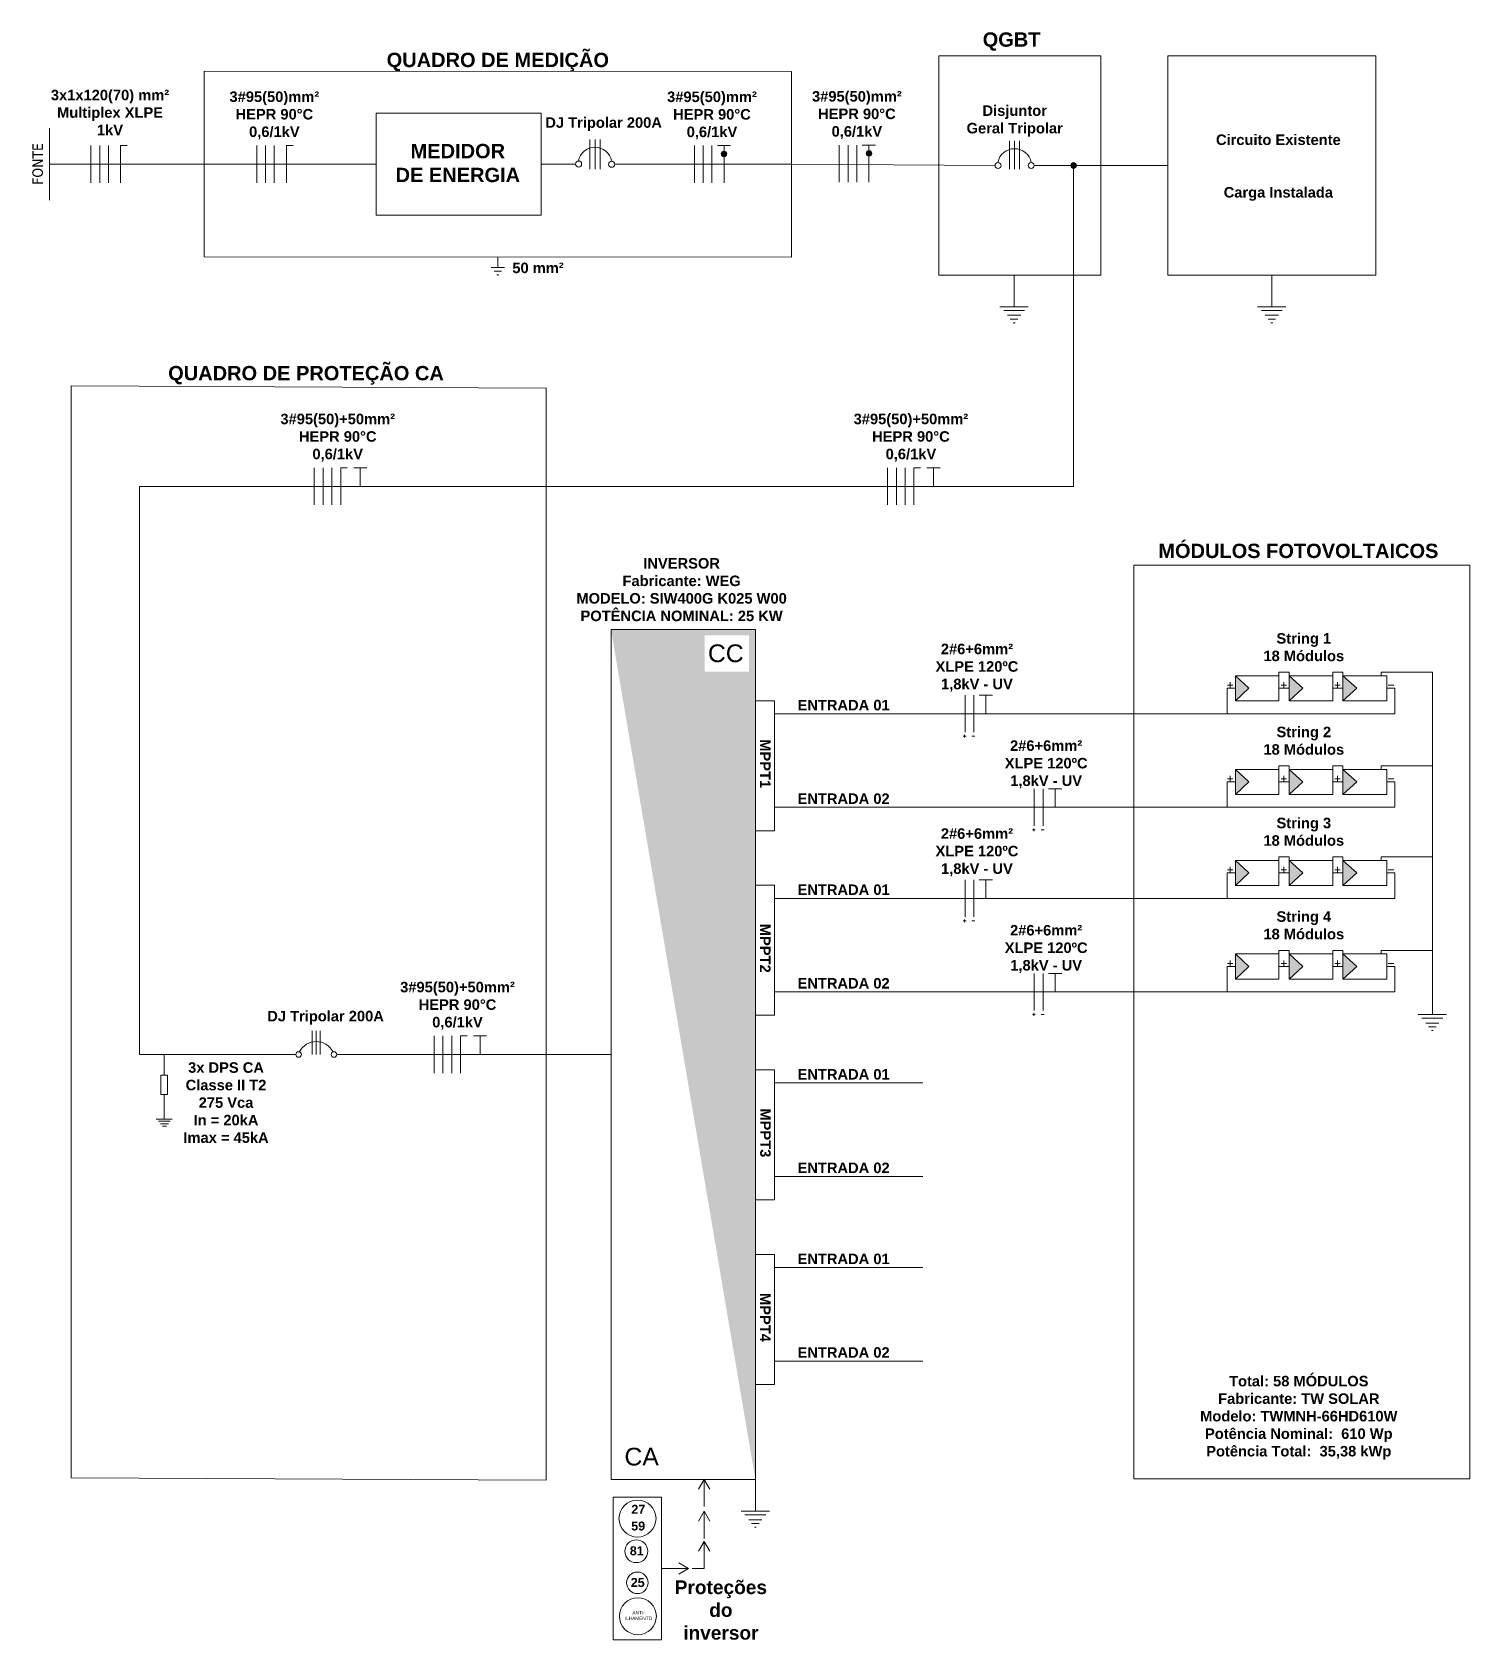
# Model space of a CAD drawing. Header units: millimetres. Extents: x 3949 to 6078, y -1968 to -943.
# Drawn here: x 5375 to 5439.7, y -1957.5 to -1885.3 of the extents above; entities that cross this region are included whole.
import ezdxf

# ---------------------------------------------------------------- set-up
doc = ezdxf.new("R2010")
doc.units = ezdxf.units.MM
doc.layers.add('DESENHO', color=7, linetype='Continuous', lineweight=0)
doc.layers.add('Terxto ok', color=3, linetype='Continuous')
doc.styles.add('Annotative', font='arial.ttf')
doc.styles.add('PDF Arial', font='arial.ttf')
doc.styles.get("Standard").update_dxf_attribs({"font": 'arial.ttf'})

msp = doc.modelspace()

# ---------------------------------------------------------------- hatches: boundary and pattern name
at = {"layer": 'DESENHO', "lineweight": 0}
h = msp.add_hatch(color=256, dxfattribs=at)
h.dxf.hatch_style = 1
h.paths.add_polyline_path([(5406.153, -1890.65, 0.414214), (5406.028, -1890.775, 0.414214), (5406.153, -1890.9)])
h.paths.add_polyline_path([(5406.277, -1890.775, 0.414214), (5406.153, -1890.65), (5406.153, -1890.9, 0.414214)])
h = msp.add_hatch(color=256, dxfattribs=at)
h.dxf.hatch_style = 1
h.paths.add_polyline_path([(5412.667, -1890.628, 0.414214), (5412.542, -1890.753, 0.414214), (5412.667, -1890.878)])
h.paths.add_polyline_path([(5412.792, -1890.753, 0.414214), (5412.667, -1890.628), (5412.667, -1890.878, 0.414214)])
h = msp.add_hatch(color=256, dxfattribs=at)
h.dxf.hatch_style = 1
h.paths.add_polyline_path([(5421.993, -1891.295, 0.414214), (5421.868, -1891.17), (5421.868, -1891.42, 0.414214)])
h.paths.add_polyline_path([(5421.868, -1891.17, 0.414214), (5421.743, -1891.295, 0.414214), (5421.868, -1891.42)])
h = msp.add_hatch(color=256, dxfattribs=at)
h.dxf.hatch_style = 1
h.paths.add_polyline_path([(5407.561, -1912.148), (5401.072, -1912.148), (5407.561, -1950.34)])
h.paths.add_polyline_path([(5405.275, -1914.044), (5407.278, -1914.044), (5407.278, -1912.404), (5405.275, -1912.404)], flags=16)
h = msp.add_hatch(color=256, dxfattribs=at)
h.dxf.hatch_style = 1
h.paths.add_polyline_path([(5434.601, -1914.789), (5433.975, -1914.226), (5433.975, -1915.352)])
h.paths.add_polyline_path([(5432.176, -1914.789), (5431.566, -1914.226), (5431.566, -1915.352)])
h.paths.add_polyline_path([(5429.141, -1915.352), (5429.751, -1914.789), (5429.141, -1914.226)])
h = msp.add_hatch(color=256, dxfattribs=at)
h.dxf.hatch_style = 1
h.paths.add_polyline_path([(5434.601, -1918.994), (5433.975, -1918.43), (5433.975, -1919.557)])
h.paths.add_polyline_path([(5432.176, -1918.994), (5431.566, -1918.43), (5431.566, -1919.557)])
h.paths.add_polyline_path([(5429.141, -1919.557), (5429.751, -1918.994), (5429.141, -1918.43)])
h = msp.add_hatch(color=256, dxfattribs=at)
h.dxf.hatch_style = 1
h.paths.add_polyline_path([(5434.601, -1923.084), (5433.975, -1922.521), (5433.975, -1923.647)])
h.paths.add_polyline_path([(5432.176, -1923.084), (5431.566, -1922.521), (5431.566, -1923.647)])
h.paths.add_polyline_path([(5429.141, -1923.647), (5429.751, -1923.084), (5429.141, -1922.521)])
h = msp.add_hatch(color=256, dxfattribs=at)
h.dxf.hatch_style = 1
h.paths.add_polyline_path([(5434.601, -1927.288), (5433.975, -1926.725), (5433.975, -1927.852)])
h.paths.add_polyline_path([(5432.176, -1927.288), (5431.566, -1926.725), (5431.566, -1927.852)])
h.paths.add_polyline_path([(5429.141, -1927.852), (5429.751, -1927.288), (5429.141, -1926.725)])

# ---------------------------------------------------------------- linework, layer by layer
for p, q in [((5375.834, -1892.846), (5375.834, -1889.621)), ((5377.689, -1892.068), (5377.689, -1890.399)), ((5378.085, -1892.068), (5378.085, -1890.399)), ((5378.48, -1892.068), (5378.48, -1890.399)), ((5379.023, -1892.068), (5379.023, -1890.399)), ((5379.023, -1890.399), (5379.32, -1890.399)), ((5385.144, -1892.068), (5385.144, -1890.399)), ((5385.54, -1892.068), (5385.54, -1890.399)), ((5385.935, -1892.068), (5385.935, -1890.399)), ((5386.478, -1892.068), (5386.478, -1890.399)), ((5386.478, -1890.399), (5386.775, -1890.399)), ((5400.116, -1891.465), (5400.116, -1890.126)), ((5400.353, -1891.465), (5400.353, -1890.126)), ((5400.59, -1891.465), (5400.59, -1890.126)), ((5404.819, -1892.073), (5404.819, -1890.404)), ((5405.214, -1892.073), (5405.214, -1890.404)), ((5405.609, -1892.073), (5405.609, -1890.404)), ((5405.856, -1890.404), (5406.153, -1890.404)), ((5406.153, -1892.073), (5406.153, -1890.404)), ((5406.153, -1890.404), (5406.449, -1890.404)), ((5411.333, -1892.051), (5411.333, -1890.382)), ((5411.728, -1892.051), (5411.728, -1890.382)), ((5412.123, -1892.051), (5412.123, -1890.382)), ((5412.37, -1890.382), (5412.667, -1890.382)), ((5412.667, -1892.051), (5412.667, -1890.382)), ((5412.667, -1890.382), (5412.964, -1890.382)), ((5418.984, -1891.455), (5418.984, -1890.188)), ((5419.213, -1891.455), (5419.213, -1890.188)), ((5419.441, -1891.455), (5419.441, -1890.188)), ((5387.733, -1906.549), (5387.733, -1904.88)), ((5388.129, -1906.549), (5388.129, -1904.88)), ((5388.524, -1906.549), (5388.524, -1904.88)), ((5388.919, -1906.549), (5388.919, -1904.88)), ((5389.216, -1904.88), (5388.919, -1904.88)), ((5389.799, -1904.88), (5389.503, -1904.88)), ((5389.799, -1905.714), (5389.799, -1904.88)), ((5390.096, -1904.88), (5389.799, -1904.88)), ((5413.505, -1906.549), (5413.505, -1904.88)), ((5413.9, -1906.549), (5413.9, -1904.88)), ((5414.295, -1906.549), (5414.295, -1904.88)), ((5414.69, -1906.549), (5414.69, -1904.88)), ((5414.987, -1904.88), (5414.69, -1904.88)), ((5415.571, -1904.88), (5415.274, -1904.88)), ((5415.571, -1905.714), (5415.571, -1904.88)), ((5415.867, -1904.88), (5415.571, -1904.88)), ((5435.7, -1914.07), (5435.7, -1914.07)), ((5416.904, -1916.941), (5417.033, -1916.941)), ((5416.969, -1916.877), (5416.969, -1917.005)), ((5417.3, -1916.941), (5417.428, -1916.941)), ((5435.7, -1918.274), (5435.7, -1918.274)), ((5420.015, -1921.145), (5420.144, -1921.145)), ((5420.079, -1921.081), (5420.079, -1921.209)), ((5420.41, -1921.145), (5420.539, -1921.145)), ((5435.7, -1922.364), (5435.7, -1922.364)), ((5416.904, -1925.236), (5417.033, -1925.236)), ((5416.969, -1925.171), (5416.969, -1925.3)), ((5417.3, -1925.236), (5417.428, -1925.236)), ((5435.7, -1926.569), (5435.7, -1926.569)), ((5420.015, -1929.44), (5420.144, -1929.44)), ((5420.079, -1929.376), (5420.079, -1929.504)), ((5420.41, -1929.44), (5420.539, -1929.44)), ((5393.119, -1932.079), (5393.119, -1930.41)), ((5393.514, -1932.079), (5393.514, -1930.41)), ((5393.909, -1932.079), (5393.909, -1930.41)), ((5394.304, -1932.079), (5394.304, -1930.41)), ((5394.601, -1930.41), (5394.304, -1930.41)), ((5395.184, -1930.41), (5394.888, -1930.41)), ((5395.184, -1931.244), (5395.184, -1930.41)), ((5395.481, -1930.41), (5395.184, -1930.41)), ((5405.26, -1950.34), (5405.008, -1950.777)), ((5405.26, -1951.561), (5405.26, -1950.34)), ((5405.26, -1950.34), (5405.512, -1950.777)), ((5407.561, -1951.765), (5407.561, -1950.34)), ((5405.26, -1951.77), (5405.008, -1952.207)), ((5405.26, -1952.991), (5405.26, -1951.77)), ((5405.26, -1951.77), (5405.512, -1952.207)), ((5405.26, -1953.124), (5405.008, -1953.561)), ((5405.26, -1954.345), (5405.26, -1953.124)), ((5405.26, -1953.124), (5405.512, -1953.561)), ((5404.562, -1954.345), (5404.126, -1954.093)), ((5403.341, -1954.345), (5403.341, -1954.345)), ((5403.341, -1954.345), (5404.562, -1954.345)), ((5404.562, -1954.345), (5404.126, -1954.597)), ((5405.26, -1954.345), (5404.727, -1954.345))]:
    msp.add_line(p, q, dxfattribs=at)
at = {"layer": 'DESENHO', "color": 5, "lineweight": 0}
for p, q in [((5375.834, -1891.234), (5390.512, -1891.234)), ((5399.478, -1891.234), (5397.936, -1891.234)), ((5409.189, -1891.239), (5401.238, -1891.239)), ((5418.338, -1891.295), (5409.189, -1891.239)), ((5420.098, -1891.295), (5426.102, -1891.295)), ((5421.868, -1891.295), (5421.868, -1905.714)), ((5379.871, -1905.714), (5421.868, -1905.714)), ((5379.871, -1905.714), (5379.871, -1931.244)), ((5416.992, -1916.766), (5416.992, -1915.097)), ((5417.387, -1916.766), (5417.387, -1915.097)), ((5418.222, -1915.097), (5417.629, -1915.097)), ((5417.925, -1915.932), (5417.925, -1915.097)), ((5429.141, -1914.789), (5428.78, -1914.789)), ((5428.78, -1914.789), (5428.78, -1915.932)), ((5436.307, -1914.789), (5435.946, -1914.789)), ((5436.307, -1914.789), (5436.307, -1915.932)), ((5408.415, -1915.932), (5436.307, -1915.932)), ((5420.102, -1920.97), (5420.102, -1919.301)), ((5420.498, -1920.97), (5420.498, -1919.301)), ((5421.333, -1919.301), (5420.739, -1919.301)), ((5421.036, -1920.136), (5421.036, -1919.301)), ((5429.141, -1918.994), (5428.78, -1918.994)), ((5428.78, -1918.994), (5428.78, -1920.136)), ((5436.307, -1918.994), (5435.946, -1918.994)), ((5436.307, -1918.994), (5436.307, -1920.136)), ((5408.415, -1920.136), (5436.307, -1920.136)), ((5429.141, -1923.084), (5428.78, -1923.084)), ((5428.78, -1923.084), (5428.78, -1924.226)), ((5436.307, -1923.084), (5435.946, -1923.084)), ((5436.307, -1923.084), (5436.307, -1924.226)), ((5416.992, -1925.061), (5416.992, -1923.392)), ((5417.387, -1925.061), (5417.387, -1923.392)), ((5418.222, -1923.392), (5417.629, -1923.392)), ((5417.925, -1924.226), (5417.925, -1923.392)), ((5408.415, -1924.226), (5436.307, -1924.226)), ((5429.141, -1927.288), (5428.78, -1927.288)), ((5428.78, -1927.288), (5428.78, -1928.431)), ((5436.307, -1927.288), (5435.946, -1927.288)), ((5436.307, -1927.288), (5436.307, -1928.431)), ((5420.102, -1929.265), (5420.102, -1927.596)), ((5420.498, -1929.265), (5420.498, -1927.596)), ((5421.333, -1927.596), (5420.739, -1927.596)), ((5421.036, -1928.431), (5421.036, -1927.596)), ((5408.415, -1928.431), (5436.307, -1928.431)), ((5379.871, -1931.244), (5386.901, -1931.244)), ((5380.985, -1932.176), (5380.985, -1931.244)), ((5388.741, -1931.244), (5401.072, -1931.244)), ((5408.415, -1932.521), (5415.097, -1932.521)), ((5408.415, -1936.725), (5415.097, -1936.725)), ((5408.415, -1940.816), (5415.097, -1940.816)), ((5408.415, -1945.02), (5415.097, -1945.02))]:
    msp.add_line(p, q, dxfattribs=at)
at = {"layer": 'DESENHO', "color": 3, "lineweight": 0}
for p, q in [((5395.983, -1895.872), (5395.983, -1895.407)), ((5395.94, -1896.212), (5396.025, -1896.212)), ((5419.194, -1897.642), (5419.194, -1896.218)), ((5430.78, -1897.642), (5430.78, -1896.218)), ((5419.151, -1898.364), (5419.236, -1898.364)), ((5430.737, -1898.364), (5430.822, -1898.364)), ((5435.7, -1914.07), (5437.998, -1914.07)), ((5435.7, -1914.07), (5435.7, -1914.226)), ((5437.998, -1914.07), (5437.998, -1929.447)), ((5435.7, -1918.274), (5437.998, -1918.274)), ((5435.7, -1918.274), (5435.7, -1918.43)), ((5435.7, -1922.364), (5437.998, -1922.364)), ((5435.7, -1922.364), (5435.7, -1922.521)), ((5435.7, -1926.569), (5437.998, -1926.569)), ((5435.7, -1926.569), (5435.7, -1926.725)), ((5437.956, -1930.168), (5438.041, -1930.168)), ((5407.519, -1952.486), (5407.603, -1952.486))]:
    msp.add_line(p, q, dxfattribs=at)
at = {"layer": 'DESENHO'}
for p, q in [((5408.415, -1915.346), (5408.415, -1916.517)), ((5408.415, -1916.517), (5408.415, -1917.688)), ((5408.415, -1923.641), (5408.415, -1924.812)), ((5408.415, -1924.812), (5408.415, -1925.983)), ((5408.415, -1931.936), (5408.415, -1933.107)), ((5408.415, -1933.107), (5408.415, -1934.278)), ((5408.415, -1940.23), (5408.415, -1941.401)), ((5408.415, -1941.401), (5408.415, -1942.573))]:
    msp.add_line(p, q, dxfattribs=at)
at = {"layer": 'DESENHO', "lineweight": 0}
for points in [[(5415.811, -1886.373), (5423.1, -1886.373), (5423.1, -1896.218), (5415.811, -1896.218)], [(5426.102, -1886.373), (5435.458, -1886.373), (5435.458, -1896.218), (5426.102, -1896.218)], [(5409.189, -1895.41), (5382.776, -1895.405), (5382.776, -1887.063), (5409.189, -1887.068)], [(5397.936, -1888.947), (5390.512, -1888.947), (5390.512, -1893.521), (5397.936, -1893.521)], [(5407.561, -1912.148), (5401.072, -1912.148), (5401.072, -1950.34), (5407.561, -1950.34)], [(5431.097, -1915.352), (5429.141, -1915.352), (5429.141, -1914.226), (5431.097, -1914.226)], [(5433.521, -1915.352), (5431.566, -1915.352), (5431.566, -1914.226), (5433.521, -1914.226)], [(5435.946, -1915.352), (5433.975, -1915.352), (5433.975, -1914.226), (5435.946, -1914.226)], [(5407.561, -1915.346), (5408.415, -1915.346), (5408.415, -1921.186), (5407.561, -1921.186)], [(5431.097, -1919.557), (5429.141, -1919.557), (5429.141, -1918.43), (5431.097, -1918.43)], [(5433.521, -1919.557), (5431.566, -1919.557), (5431.566, -1918.43), (5433.521, -1918.43)], [(5435.946, -1919.557), (5433.975, -1919.557), (5433.975, -1918.43), (5435.946, -1918.43)], [(5431.097, -1923.647), (5429.141, -1923.647), (5429.141, -1922.521), (5431.097, -1922.521)], [(5433.521, -1923.647), (5431.566, -1923.647), (5431.566, -1922.521), (5433.521, -1922.521)], [(5435.946, -1923.647), (5433.975, -1923.647), (5433.975, -1922.521), (5435.946, -1922.521)], [(5407.561, -1923.641), (5408.415, -1923.641), (5408.415, -1929.481), (5407.561, -1929.481)], [(5431.097, -1927.852), (5429.141, -1927.852), (5429.141, -1926.725), (5431.097, -1926.725)], [(5433.521, -1927.852), (5431.566, -1927.852), (5431.566, -1926.725), (5433.521, -1926.725)], [(5435.946, -1927.852), (5433.975, -1927.852), (5433.975, -1926.725), (5435.946, -1926.725)], [(5381.134, -1932.176), (5381.134, -1933.046), (5380.836, -1933.046), (5380.836, -1932.176)], [(5407.561, -1931.936), (5408.415, -1931.936), (5408.415, -1937.776), (5407.561, -1937.776)], [(5407.561, -1940.23), (5408.415, -1940.23), (5408.415, -1946.071), (5407.561, -1946.071)], [(5403.341, -1951.138), (5401.172, -1951.138), (5401.172, -1957.545), (5403.341, -1957.545)]]:
    msp.add_lwpolyline(points, close=True, dxfattribs=at)
at = {"layer": 'DESENHO', "color": 3, "lineweight": 0}
for points in [[(5395.686, -1895.872), (5395.983, -1895.872), (5396.28, -1895.872)], [(5395.813, -1896.042), (5395.983, -1896.042), (5396.153, -1896.042)], [(5419.83, -1897.642), (5418.557, -1897.642)], [(5418.727, -1897.812), (5419.194, -1897.812), (5419.661, -1897.812)], [(5431.417, -1897.642), (5430.143, -1897.642)], [(5430.313, -1897.812), (5430.78, -1897.812), (5431.247, -1897.812)], [(5418.897, -1898.024), (5419.194, -1898.024), (5419.491, -1898.024)], [(5419.024, -1898.194), (5419.194, -1898.194), (5419.363, -1898.194)], [(5430.483, -1898.024), (5430.78, -1898.024), (5431.077, -1898.024)], [(5430.61, -1898.194), (5430.78, -1898.194), (5430.95, -1898.194)], [(5431.566, -1914.226), (5431.566, -1914.07), (5431.097, -1914.07), (5431.097, -1914.226)], [(5433.975, -1914.226), (5433.975, -1914.07), (5433.521, -1914.07), (5433.521, -1914.226)], [(5431.566, -1918.43), (5431.566, -1918.274), (5431.097, -1918.274), (5431.097, -1918.43)], [(5433.975, -1918.43), (5433.975, -1918.274), (5433.521, -1918.274), (5433.521, -1918.43)], [(5431.566, -1922.521), (5431.566, -1922.364), (5431.097, -1922.364), (5431.097, -1922.521)], [(5433.975, -1922.521), (5433.975, -1922.364), (5433.521, -1922.364), (5433.521, -1922.521)], [(5431.566, -1926.725), (5431.566, -1926.569), (5431.097, -1926.569), (5431.097, -1926.725)], [(5433.975, -1926.725), (5433.975, -1926.569), (5433.521, -1926.569), (5433.521, -1926.725)], [(5438.635, -1929.447), (5437.362, -1929.447)], [(5437.532, -1929.616), (5437.998, -1929.616), (5438.465, -1929.616)], [(5437.701, -1929.829), (5437.998, -1929.829), (5438.296, -1929.829)], [(5437.829, -1929.999), (5437.998, -1929.999), (5438.168, -1929.999)], [(5380.985, -1933.046), (5380.985, -1934.148)], [(5380.628, -1934.148), (5381.342, -1934.148)], [(5381.246, -1934.243), (5380.985, -1934.243), (5380.723, -1934.243)], [(5381.175, -1934.362), (5380.985, -1934.362), (5380.819, -1934.362)], [(5381.08, -1934.457), (5380.985, -1934.457), (5380.914, -1934.457)]]:
    msp.add_lwpolyline(points, dxfattribs=at)
at = {"layer": 'DESENHO'}
for points in [[(5376.799, -1901.199), (5398.157, -1901.307), (5398.157, -1950.37), (5376.799, -1950.263)], [(5424.583, -1909.248), (5439.684, -1909.248), (5439.684, -1950.316), (5424.583, -1950.316)]]:
    msp.add_lwpolyline(points, close=True, dxfattribs=at)
at = {"layer": 'DESENHO', "lineweight": 0}
for points in [[(5429.141, -1915.352), (5429.751, -1914.789), (5429.141, -1914.226)], [(5431.566, -1915.352), (5432.176, -1914.789), (5431.566, -1914.226)], [(5433.975, -1915.352), (5434.601, -1914.789), (5433.975, -1914.226)], [(5428.781, -1914.648), (5429.022, -1914.648)], [(5428.902, -1914.517), (5428.902, -1914.78)], [(5431.206, -1914.648), (5431.447, -1914.648)], [(5431.327, -1914.517), (5431.327, -1914.78)], [(5433.615, -1914.648), (5433.856, -1914.648)], [(5433.736, -1914.517), (5433.736, -1914.78)], [(5436.018, -1914.648), (5436.259, -1914.648)], [(5428.902, -1918.721), (5428.902, -1918.984)], [(5429.141, -1919.557), (5429.751, -1918.994), (5429.141, -1918.43)], [(5431.327, -1918.721), (5431.327, -1918.984)], [(5431.566, -1919.557), (5432.176, -1918.994), (5431.566, -1918.43)], [(5433.736, -1918.721), (5433.736, -1918.984)], [(5433.975, -1919.557), (5434.601, -1918.994), (5433.975, -1918.43)], [(5428.781, -1918.853), (5429.022, -1918.853)], [(5431.206, -1918.853), (5431.447, -1918.853)], [(5433.615, -1918.853), (5433.856, -1918.853)], [(5436.018, -1918.853), (5436.259, -1918.853)], [(5428.781, -1922.943), (5429.022, -1922.943)], [(5428.902, -1922.812), (5428.902, -1923.075)], [(5429.141, -1923.647), (5429.751, -1923.084), (5429.141, -1922.521)], [(5431.206, -1922.943), (5431.447, -1922.943)], [(5431.327, -1922.812), (5431.327, -1923.075)], [(5431.566, -1923.647), (5432.176, -1923.084), (5431.566, -1922.521)], [(5433.615, -1922.943), (5433.856, -1922.943)], [(5433.736, -1922.812), (5433.736, -1923.075)], [(5433.975, -1923.647), (5434.601, -1923.084), (5433.975, -1922.521)], [(5436.018, -1922.943), (5436.259, -1922.943)], [(5428.781, -1927.148), (5429.022, -1927.148)], [(5428.902, -1927.016), (5428.902, -1927.279)], [(5429.141, -1927.852), (5429.751, -1927.288), (5429.141, -1926.725)], [(5431.206, -1927.148), (5431.447, -1927.148)], [(5431.327, -1927.016), (5431.327, -1927.279)], [(5431.566, -1927.852), (5432.176, -1927.288), (5431.566, -1926.725)], [(5433.615, -1927.148), (5433.856, -1927.148)], [(5433.736, -1927.016), (5433.736, -1927.279)], [(5433.975, -1927.852), (5434.601, -1927.288), (5433.975, -1926.725)], [(5436.018, -1927.148), (5436.259, -1927.148)], [(5408.198, -1951.765), (5406.924, -1951.765)], [(5407.094, -1951.934), (5407.561, -1951.934), (5408.028, -1951.934)], [(5407.264, -1952.147), (5407.561, -1952.147), (5407.858, -1952.147)], [(5407.391, -1952.316), (5407.561, -1952.316), (5407.731, -1952.316)]]:
    msp.add_lwpolyline(points, dxfattribs=at)
at = {"layer": 'DESENHO', "color": 5, "lineweight": 0}
for points in [[(5431.097, -1914.789), (5431.566, -1914.789)], [(5433.521, -1914.789), (5433.975, -1914.789)], [(5431.097, -1918.994), (5431.566, -1918.994)], [(5433.521, -1918.994), (5433.975, -1918.994)], [(5431.097, -1923.084), (5431.566, -1923.084)], [(5433.521, -1923.084), (5433.975, -1923.084)], [(5431.097, -1927.288), (5431.566, -1927.288)], [(5433.521, -1927.288), (5433.975, -1927.288)]]:
    msp.add_lwpolyline(points, dxfattribs=at)
at = {"layer": 'DESENHO', "color": 7, "lineweight": 0}
for points in [[(5387.64, -1930.174), (5387.64, -1931.244)], [(5387.821, -1930.174), (5387.821, -1931.244)], [(5388.002, -1930.174), (5388.002, -1931.244)]]:
    msp.add_lwpolyline(points, dxfattribs=at)
at = {"layer": 'DESENHO', "lineweight": 0}
for centre, radius in [((5399.615, -1891.234), 0.137), ((5401.101, -1891.239), 0.137), ((5406.153, -1890.775), 0.125), ((5412.667, -1890.753), 0.125), ((5418.475, -1891.295), 0.137), ((5419.961, -1891.295), 0.137), ((5421.868, -1891.295), 0.125), ((5402.263, -1952.096), 0.833), ((5402.21, -1953.568), 0.51), ((5402.257, -1954.983), 0.484), ((5402.281, -1956.487), 0.83)]:
    msp.add_circle(centre, radius, dxfattribs=at)
at = {"layer": 'DESENHO', "color": 7, "lineweight": 0}
for centre in [(5387.026, -1931.244), (5388.616, -1931.244)]:
    msp.add_circle(centre, 0.125, dxfattribs=at)
at = {"layer": 'DESENHO', "lineweight": 0}
for centre, start in [((5400.353, -1891.241), 10.54292), ((5419.213, -1891.303), 10.93582)]:
    msp.add_arc(centre, 0.763, start, 169.09877, dxfattribs=at)
at = {"layer": 'DESENHO', "color": 7, "lineweight": 0}
msp.add_arc((5387.821, -1931.517), 0.852, 28.32219, 151.67781, dxfattribs=at)

# ---------------------------------------------------------------- texts
at = {"layer": 'DESENHO', "lineweight": 0, "attachment_point": 9}
for s, width, gutter_width, heights, insert, char_height, style in [('\\pxql;{\\fArial|b1|i0|c0|p34;QGBT}', 6.70525, 12.5, [1.691], (5424.487, -1886.141), 0.64396, 'PDF Arial'), ('\\pxqc;{\\fArial|b1|i0|c0|p34;QUADRO DE MEDIÇÃO}', 26.41348, 18.41, [2.491], (5409.19, -1887.068), 0.64396, 'PDF Arial'), ('\\pxqc;{\\fArial|b1|i0|c0|p34;3#95(50)mm²\\PHEPR 90°C\\P0,6/1kV}', 5.84228, 12.5, [2.858], (5388.858, -1890.121), 0.47231, 'PDF Arial'), ('\\pxqc;{\\fArial|b1|i0|c0|p34;3#95(50)mm²\\PHEPR 90°C\\P0,6/1kV}', 5.84228, 12.5, [2.858], (5408.532, -1890.126), 0.47231, 'PDF Arial'), ('\\pxqc;{\\fArial|b1|i0|c0|p34;3#95(50)mm²\\PHEPR 90°C\\P0,6/1kV}', 5.84228, 12.5, [2.858], (5415.047, -1890.104), 0.47231, 'PDF Arial'), ('{\\fArial|b1|i0|c0|p34;QUADRO DE PROTEÇÃO CA}', 14.79742, 3.948, [2.702], (5393.556, -1901.142), 0.64396, 'PDF Arial'), ('\\pxqc;{\\fArial|b1|i0|c0|p34;3#95(50)+50mm²\\PHEPR 90°C\\P0,6/1kV}', 5.84228, 12.5, [2.858], (5391.706, -1904.601), 0.47231, 'PDF Arial'), ('\\pxqc;{\\fArial|b1|i0|c0|p34;3#95(50)+50mm²\\PHEPR 90°C\\P0,6/1kV}', 5.84228, 12.5, [2.858], (5417.477, -1904.601), 0.47231, 'PDF Arial'), ('\\pxqc;{\\fArial|b1|i0|c0|p34;INVERSOR\\PFabricante: WEG\\PMODELO: SIW400G K025 W00\\PPOTÊNCIA NOMINAL: 25 KW}', 16.39073, 12.5, [5.762], (5412.441, -1911.776), 0.47231, 'Annotative'), ('\\pxqc;{\\fArial|b1|i0|c0|p34;2#6+6mm²\\PXLPE 120ºC\\P1,8kV - UV}', 6.73784, 12.5, [3.186], (5420.893, -1914.937), 0.47231, 'PDF Arial'), ('\\pxqc;{\\fArial|b1|i0|c0|p34;ENTRADA 01}', 6.73784, 12.5, [3.186], (5414.897, -1915.786), 0.47231, 'PDF Arial'), ('\\pxqc;{\\fArial|b1|i0|c0|p34;2#6+6mm²\\PXLPE 120ºC\\P1,8kV - UV}', 6.73784, 12.5, [3.186], (5424.004, -1919.281), 0.47231, 'PDF Arial'), ('\\pxqc;{\\fArial|b1|i0|c0|p34;ENTRADA 02}', 6.73784, 12.5, [3.186], (5414.897, -1919.99), 0.47231, 'PDF Arial'), ('\\pxqc;{\\fArial|b1|i0|c0|p34;2#6+6mm²\\PXLPE 120ºC\\P1,8kV - UV}', 6.73784, 12.5, [3.186], (5420.893, -1923.232), 0.47231, 'PDF Arial'), ('\\pxqc;{\\fArial|b1|i0|c0|p34;ENTRADA 01}', 6.73784, 12.5, [3.186], (5414.897, -1924.081), 0.47231, 'PDF Arial'), ('\\pxqc;{\\fArial|b1|i0|c0|p34;2#6+6mm²\\PXLPE 120ºC\\P1,8kV - UV}', 6.73784, 12.5, [3.186], (5424.004, -1927.576), 0.47231, 'PDF Arial'), ('\\pxqc;{\\fArial|b1|i0|c0|p34;3#95(50)+50mm²\\PHEPR 90°C\\P0,6/1kV}', 5.84228, 12.5, [2.858], (5397.091, -1930.131), 0.47231, 'PDF Arial'), ('\\pxqc;{\\fArial|b1|i0|c0|p34;ENTRADA 02}', 6.73784, 12.5, [3.186], (5414.897, -1928.285), 0.47231, 'PDF Arial'), ('\\pxqc;{\\fArial|b1|i0|c0|p34;ENTRADA 01}', 6.73784, 12.5, [3.186], (5414.897, -1932.376), 0.47231, 'PDF Arial'), ('\\pxqc;{\\fArial|b1|i0|c0|p34;ENTRADA 02}', 6.73784, 12.5, [3.186], (5414.897, -1936.58), 0.47231, 'PDF Arial'), ('\\pxqc;{\\fArial|b1|i0|c0|p34;ENTRADA 01}', 6.73784, 12.5, [3.186], (5414.897, -1940.67), 0.47231, 'PDF Arial'), ('\\pxqc;{\\fArial|b1|i0|c0|p34;ENTRADA 02}', 6.73784, 12.5, [3.186], (5414.897, -1944.875), 0.47231, 'PDF Arial'), ('\\pxqc;{\\fArial|b1|i0|c0|p34;Proteções \\Pdo inversor}', 1.56579, 12.5, [0], (5406.794, -1957.546), 0.614, 'PDF Arial')]:
    msp.add_mtext_dynamic_manual_height_columns(s, width=width, gutter_width=gutter_width, heights=heights, dxfattribs=dict(at, insert=insert, char_height=char_height, style=style))
at = {"layer": 'DESENHO', "lineweight": 0, "style": 'PDF Arial'}
for s, insert, char_height, width, attachment_point in [('\\pxqc;{\\fArial|b1|i0|c0|p34;3x1x120(70) mm²\\PMultiplex XLPE \\P1kV }', (5374.319, -1887.892), 0.4723, 8.45795, 1), ('\\pxqc;{\\fArial|b1|i0|c0|p34;DJ Tripolar 200A}', (5403.436, -1889.744), 0.47231, 5.3936, 9), ('\\pxqc;{\\fArial|b1|i0|c0|p34;Disjuntor \\PGeral Tripolar}', (5422.157, -1889.995), 0.47231, 5.87072, 9), ('\\pxqc;{\\fArial|b1|i0|c0|p34;MEDIDOR DE ENERGIA}', (5397.049, -1892.051), 0.64396, 5.72787, 9), ('\\pxqc;{\\fArial|b1|i0|c0|p34;Circuito Existente\\P\\P\\PCarga Instalada }', (5431.074, -1891.392), 0.4723, 9.94411, 5), ('{\\fArial|b1|i0|c0|p34;MÓDULOS FOTOVOLTAICOS}', (5425.678, -1908.943), 0.64396, 13.89124, 7), ('\\pxqc;{\\fArial|b1|i0|c0|p34;String 1\\P18 Módulos}', (5434.713, -1913.575), 0.47231, 4.98963, 9), ('\\pxqc;{\\fArial|b1|i0|c0|p34;String 2\\P18 Módulos}', (5434.713, -1917.779), 0.47231, 4.98963, 9), ('\\pxqc;{\\fArial|b1|i0|c0|p34;String 3\\P18 Módulos}', (5434.713, -1921.87), 0.47231, 4.98963, 9), ('\\pxqc;{\\fArial|b1|i0|c0|p34;String 4\\P18 Módulos}', (5434.713, -1926.074), 0.47231, 4.98963, 9), ('\\pxqc;{\\fArial|b1|i0|c0|p34;DJ Tripolar 200A}', (5391.255, -1929.896), 0.47231, 6.03391, 9), ('\\pxqc;{\\fArial|b1|i0|c0|p34;3x DPS CA\\PClasse II T2\\P275 Vca\\PIn = 20kA\\PImax = 45kA}', (5386.258, -1935.221), 0.47231, 4.98963, 9)]:
    msp.add_mtext(s, dxfattribs=dict(at, insert=insert, char_height=char_height, width=width, attachment_point=attachment_point))
at = {"layer": 'DESENHO', "lineweight": 0, "insert": (5375.296, -1892.162), "char_height": 0.47332, "attachment_point": 4, "rotation": 90}
msp.add_mtext('{\\fTahoma|b0|i0|c0|p34;FONTE}', dxfattribs=at)
at = {"layer": 'DESENHO', "color": 3, "lineweight": 0, "insert": (5398.946, -1896.138), "char_height": 0.47231, "width": 5.3936, "attachment_point": 9, "style": 'PDF Arial'}
msp.add_mtext('{\\fArial|b1|i0|c0|p34;50 mm²}', dxfattribs=at)
at = {"layer": 'DESENHO', "lineweight": 0, "char_height": 0.7958, "attachment_point": 9, "style": 'PDF Arial'}
for s, insert in [('CC', (5407.035, -1913.623)), ('CA', (5403.221, -1949.722))]:
    msp.add_mtext(s, dxfattribs=dict(at, insert=insert))
at = {"layer": 'DESENHO', "lineweight": 0, "char_height": 0.47231, "attachment_point": 9, "rotation": 270, "style": 'PDF Arial'}
for s, insert in [('\\pxi4.60266;{\\fArial|b1|i0|c0|p34;MPPT1}', (5407.771, -1919.274)), ('\\pxi4.60266;{\\fArial|b1|i0|c0|p34;MPPT2}', (5407.771, -1927.569)), ('\\pxi4.60266;{\\fArial|b1|i0|c0|p34;MPPT3}', (5407.771, -1935.863)), ('\\pxi4.60266;{\\fArial|b1|i0|c0|p34;MPPT4}', (5407.771, -1944.158))]:
    msp.add_mtext_dynamic_manual_height_columns(s, width=5.13617, gutter_width=27.451, heights=[1.382], dxfattribs=dict(at, insert=insert))
at = {"layer": 'DESENHO', "lineweight": 0, "char_height": 0.40346, "attachment_point": 3}
for s, width, heights, insert in [('\\pxql;{\\fArial|b1|i0|c0|p34;27}', 3.9314, [0.102], (5405.918, -1951.478)), ('\\pxql;{\\fArial|b1|i0|c0|p34;59}', 3.9314, [0.102], (5405.911, -1952.229)), ('\\pxql;{\\fArial|b1|i0|c0|p34;81}', 3.9314, [0.102], (5405.848, -1953.344)), ('\\pxql;{\\fArial|b1|i0|c0|p34;25}', 3.9314, [0.102], (5405.89, -1954.766)), ('\\pxqc;{\\H0.375x;ANTI-\\PILHAMENTO}', 1.94381, [0.999], (5403.282, -1956.246))]:
    msp.add_mtext_dynamic_manual_height_columns(s, width=width, gutter_width=12.5, heights=heights, dxfattribs=dict(at, insert=insert))
at = {"layer": 'Terxto ok', "color": 0, "lineweight": 0, "insert": (5438.004, -1949.447, 330.515), "char_height": 0.47231, "width": 12.02187, "attachment_point": 9, "style": 'Annotative'}
msp.add_mtext('\\pxqc,t12;{\\fArial|b1|i0|c0|p34;Total: 58 MÓDULOS \\P\\ptz;Fabricante: TW SOLAR\\PModelo: TWMNH-66HD610W\\PPotência Nominal:  610 Wp\\PPotência Total:  35,38 kWp}', dxfattribs=at)

doc.saveas('drawing.dxf')
